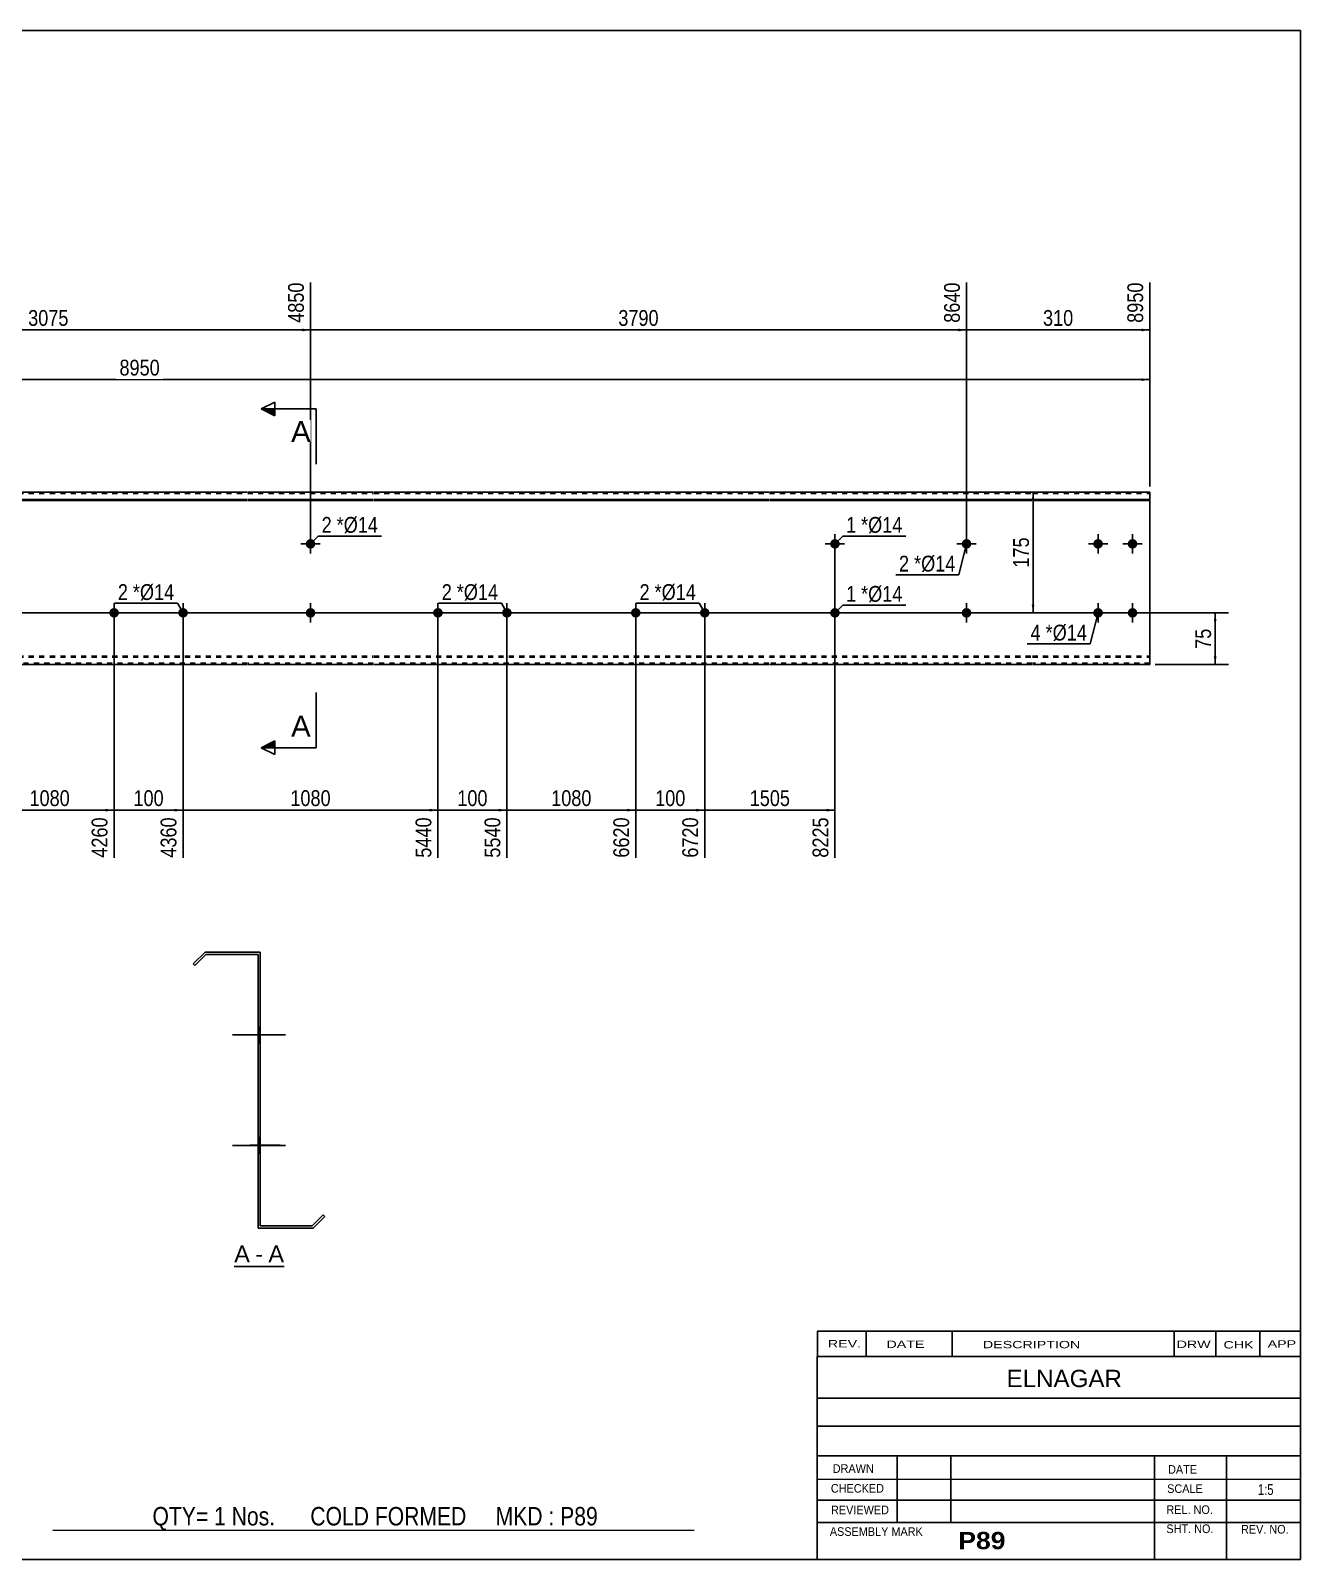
# Model space of a CAD drawing. Header units: millimetres. Extents: x -9 to 393, y -178 to 99.
# Drawn here: x 163.3 to 393.5, y -177.8 to 99.2 of the extents above; entities that cross this region are included whole.
import ezdxf

# ---------------------------------------------------------------- set-up
doc = ezdxf.new("R2010")
doc.units = ezdxf.units.MM
doc.linetypes.add('DXK_LINE_DOT1', pattern=[1.8814, 0.9407, -0.9407])
doc.styles.add('Arial', font='ARIAL.TTF', dxfattribs={"height": 0.2})
doc.styles.add('Arial Bold', font='ARIALBD.TTF', dxfattribs={"height": 0.2})
doc.styles.add('Arial Narrow', font='ARIALN.TTF', dxfattribs={"height": 0.2})

# ---------------------------------------------------------------- blocks, each defined once
blk = doc.blocks.new('Unknown-628700137-1200')
at = {"color": 5, "linetype": 'Continuous'}
for p, q in [((393.45, 99.25), (-6.55, 99.25)), ((393.45, -177.75), (393.45, 99.25)), ((-6.55, -177.75), (393.45, -177.75))]:
    blk.add_line(p, q, dxfattribs=at)
blk = doc.blocks.new('Unknown-628700137-12 - 1566')
at = {"color": 7, "linetype": 'Continuous'}
blk.add_line((200.21, -124.68), (209.24, -124.68), dxfattribs=at)
at = {"color": 0, "linetype": 'Continuous'}
blk.add_wipeout([(203.05, -123.93), (203.05, -120.73), (200.21, -120.73), (200.21, -123.93)], dxfattribs=at)
blk.add_wipeout([(205.44, -123.93), (205.44, -120.73), (204.01, -120.73), (204.01, -123.93)], dxfattribs=at)
at = {"color": 96, "linetype": 'Continuous', "style": 'Arial'}
blk.add_text('A', height=3.06, dxfattribs=at).set_placement((200.21, -123.93))
at = {"color": 0, "linetype": 'Continuous'}
blk.add_wipeout([(209.24, -123.93), (209.24, -120.73), (206.4, -120.73), (206.4, -123.93)], dxfattribs=at)
at = {"color": 96, "linetype": 'Continuous', "style": 'Arial'}
for s, p in [('A', (206.4, -123.93)), ('-', (204.01, -123.93))]:
    blk.add_text(s, height=3.06, dxfattribs=at).set_placement(p)
blk = doc.blocks.new('Bolt-628700137-1593 - 1220')
at = {"linetype": 'Continuous'}
for points in [[(237.14, -5.37, -1), (237.14, -7.12, -1)], [(249.64, -5.37, -1), (249.64, -7.12, -1)]]:
    blk.add_hatch(color=3, dxfattribs=at).paths.add_polyline_path(points)
at = {"color": 3, "linetype": 'Continuous'}
for p, q in [((237.14, -8), (237.14, -4.5)), ((249.64, -8), (249.64, -4.5)), ((235.39, -6.25), (238.89, -6.25)), ((247.89, -6.25), (251.39, -6.25))]:
    blk.add_line(p, q, dxfattribs=at)
blk = doc.blocks.new('Bolt-628700137-1363 - 1220')
at = {"linetype": 'Continuous'}
for points in [[(178.44, -5.37, -1), (178.44, -7.12, -1)], [(190.94, -5.37, -1), (190.94, -7.12, -1)]]:
    blk.add_hatch(color=3, dxfattribs=at).paths.add_polyline_path(points)
at = {"color": 3, "linetype": 'Continuous'}
for p, q in [((178.44, -8), (178.44, -4.5)), ((190.94, -8), (190.94, -4.5)), ((176.69, -6.25), (180.19, -6.25)), ((189.19, -6.25), (192.69, -6.25))]:
    blk.add_line(p, q, dxfattribs=at)
blk = doc.blocks.new('Bolt-628700137-1327 - 1220')
at = {"linetype": 'Continuous'}
for points in [[(214.92, 6.25, -1), (213.17, 6.25, -1)], [(214.92, -6.25, -1), (213.17, -6.25, -1)]]:
    blk.add_hatch(color=3, dxfattribs=at).paths.add_polyline_path(points)
at = {"color": 3, "linetype": 'Continuous'}
for p, q in [((215.79, 6.25), (212.29, 6.25)), ((214.04, 8), (214.04, 4.5)), ((214.04, -4.5), (214.04, -8)), ((215.79, -6.25), (212.29, -6.25))]:
    blk.add_line(p, q, dxfattribs=at)
blk = doc.blocks.new('Part-628700137-1353 - 1220')
at = {"color": 2, "linetype": 'Continuous'}
for p, q in [((166.72, 15.62), (130.97, 15.62)), ((130.97, 14.3), (166.72, 14.3)), ((130.97, 14.12), (166.72, 14.12)), ((202.57, 15.62), (166.82, 15.62)), ((166.82, 14.3), (202.57, 14.3)), ((166.82, 14.12), (202.57, 14.12)), ((225.42, 15.62), (202.67, 15.62)), ((202.67, 14.3), (225.42, 14.3)), ((202.67, 14.12), (225.42, 14.12)), ((261.27, 15.62), (225.52, 15.62)), ((225.52, 14.3), (261.27, 14.3)), ((225.52, 14.12), (261.27, 14.12)), ((297.12, 15.62), (261.37, 15.62)), ((261.37, 14.3), (297.12, 14.3)), ((261.37, 14.12), (297.12, 14.12)), ((320.96, 15.62), (297.22, 15.62)), ((297.22, 14.3), (320.96, 14.3)), ((297.22, 14.12), (320.96, 14.12)), ((344.8, 15.62), (321.06, 15.62)), ((321.06, 14.3), (344.8, 14.3)), ((321.06, 14.12), (344.8, 14.12)), ((366.15, 15.62), (344.9, 15.62)), ((344.9, 14.3), (366.15, 14.3)), ((344.9, 14.12), (366.15, 14.12)), ((366.15, -15.62), (366.15, 15.62)), ((166.72, -15.62), (130.97, -15.62)), ((202.57, -15.62), (166.82, -15.62)), ((225.42, -15.62), (202.67, -15.62)), ((261.27, -15.62), (225.52, -15.62)), ((297.12, -15.62), (261.37, -15.62)), ((320.96, -15.62), (297.22, -15.62)), ((344.8, -15.62), (321.06, -15.62)), ((366.15, -15.62), (344.9, -15.62))]:
    blk.add_line(p, q, dxfattribs=at)
at = {"color": 7, "linetype": 'DXK_LINE_DOT1'}
for p, q in [((130.97, 15.37), (166.72, 15.37)), ((166.82, 15.37), (202.57, 15.37)), ((202.67, 15.37), (225.42, 15.37)), ((225.52, 15.37), (261.27, 15.37)), ((261.37, 15.37), (297.12, 15.37)), ((297.22, 15.37), (320.96, 15.37)), ((321.06, 15.37), (344.8, 15.37)), ((344.9, 15.37), (366.15, 15.37)), ((130.97, -14.12), (166.72, -14.12)), ((130.97, -14.3), (166.72, -14.3)), ((166.72, -15.38), (130.97, -15.38)), ((166.82, -14.12), (202.57, -14.12)), ((166.82, -14.3), (202.57, -14.3)), ((202.57, -15.38), (166.82, -15.38)), ((202.67, -14.12), (225.42, -14.12)), ((202.67, -14.3), (225.42, -14.3)), ((225.42, -15.38), (202.67, -15.38)), ((225.52, -14.12), (261.27, -14.12)), ((225.52, -14.3), (261.27, -14.3)), ((261.27, -15.38), (225.52, -15.38)), ((261.37, -14.12), (297.12, -14.12)), ((261.37, -14.3), (297.12, -14.3)), ((297.12, -15.38), (261.37, -15.38)), ((297.22, -14.12), (320.96, -14.12)), ((297.22, -14.3), (320.96, -14.3)), ((320.96, -15.38), (297.22, -15.38)), ((321.06, -14.12), (344.8, -14.12)), ((321.06, -14.3), (344.8, -14.3)), ((344.8, -15.38), (321.06, -15.38)), ((344.9, -14.12), (366.15, -14.12)), ((344.9, -14.3), (366.15, -14.3)), ((366.15, -15.38), (344.9, -15.38))]:
    blk.add_line(p, q, dxfattribs=at)
blk = doc.blocks.new('Bolt-628700137-1594 - 1220')
at = {"linetype": 'Continuous'}
for points in [[(272.99, -5.37, -1), (272.99, -7.12, -1)], [(285.49, -5.37, -1), (285.49, -7.12, -1)]]:
    blk.add_hatch(color=3, dxfattribs=at).paths.add_polyline_path(points)
at = {"color": 3, "linetype": 'Continuous'}
for p, q in [((272.99, -8), (272.99, -4.5)), ((285.49, -8), (285.49, -4.5)), ((271.24, -6.25), (274.74, -6.25)), ((283.74, -6.25), (287.24, -6.25))]:
    blk.add_line(p, q, dxfattribs=at)
blk = doc.blocks.new('Bolt-628700137-1595 - 1220')
at = {"linetype": 'Continuous'}
for points in [[(355.9, 6.25, -1), (357.65, 6.25, -1)], [(362.15, 6.25, -1), (363.9, 6.25, -1)], [(355.9, -6.25, -1), (357.65, -6.25, -1)], [(362.15, -6.25, -1), (363.9, -6.25, -1)]]:
    blk.add_hatch(color=3, dxfattribs=at).paths.add_polyline_path(points)
at = {"color": 3, "linetype": 'Continuous'}
for p, q in [((355.03, 6.25), (358.53, 6.25)), ((356.78, 4.5), (356.78, 8)), ((361.28, 6.25), (364.78, 6.25)), ((363.03, 4.5), (363.03, 8)), ((356.78, -8), (356.78, -4.5)), ((363.03, -8), (363.03, -4.5)), ((355.03, -6.25), (358.53, -6.25)), ((361.28, -6.25), (364.78, -6.25))]:
    blk.add_line(p, q, dxfattribs=at)
blk = doc.blocks.new('Bolt-628700137-1596 - 1220')
at = {"linetype": 'Continuous'}
blk.add_hatch(color=3, dxfattribs=at).paths.add_polyline_path([(308.22, 6.25, -1), (309.97, 6.25, -1)])
at = {"color": 3, "linetype": 'Continuous'}
for p, q in [((307.34, 6.25), (310.84, 6.25)), ((309.09, 4.5), (309.09, 8))]:
    blk.add_line(p, q, dxfattribs=at)
blk = doc.blocks.new('Bolt-628700137-1597 - 1220')
at = {"linetype": 'Continuous'}
blk.add_hatch(color=3, dxfattribs=at).paths.add_polyline_path([(309.97, -6.25, -1), (308.22, -6.25, -1)])
at = {"color": 3, "linetype": 'Continuous'}
for p, q in [((309.09, -4.5), (309.09, -8)), ((310.84, -6.25), (307.34, -6.25))]:
    blk.add_line(p, q, dxfattribs=at)
blk = doc.blocks.new('Bolt-628700137-1598 - 1220')
at = {"linetype": 'Continuous'}
for points in [[(332.06, 6.25, -1), (333.81, 6.25, -1)], [(332.06, -6.25, -1), (333.81, -6.25, -1)]]:
    blk.add_hatch(color=3, dxfattribs=at).paths.add_polyline_path(points)
at = {"color": 3, "linetype": 'Continuous'}
for p, q in [((331.18, 6.25), (334.68, 6.25)), ((332.93, 4.5), (332.93, 8)), ((332.93, -8), (332.93, -4.5)), ((331.18, -6.25), (334.68, -6.25))]:
    blk.add_line(p, q, dxfattribs=at)
blk = doc.blocks.new('Bolt-628700137-1570 - 1566')
at = {"linetype": 'Continuous'}
blk.add_hatch(color=3, dxfattribs=at).paths.add_polyline_path([(204.53, -101.33), (204.53, -104.13), (204.93, -104.13), (204.93, -101.33)])
at = {"color": 3, "linetype": 'Continuous'}
for p, q in [((204.53, -101.33), (204.93, -101.33)), ((202.93, -102.73), (209.53, -102.73)), ((204.53, -104.13), (204.93, -104.13))]:
    blk.add_line(p, q, dxfattribs=at)
blk = doc.blocks.new('Bolt-628700137-1571 - 1566')
at = {"linetype": 'Continuous'}
blk.add_hatch(color=3, dxfattribs=at).paths.add_polyline_path([(204.53, -101.33), (204.53, -104.13), (204.93, -104.13), (204.93, -101.33)])
at = {"color": 3, "linetype": 'Continuous'}
for p, q in [((204.53, -101.33), (204.93, -101.33)), ((202.93, -102.73), (209.53, -102.73)), ((204.53, -104.13), (204.93, -104.13))]:
    blk.add_line(p, q, dxfattribs=at)
blk = doc.blocks.new('Bolt-628700137-1572 - 1566')
at = {"linetype": 'Continuous'}
blk.add_hatch(color=3, dxfattribs=at).paths.add_polyline_path([(204.53, -81.33), (204.53, -84.13), (204.93, -84.13), (204.93, -81.33)])
at = {"color": 3, "linetype": 'Continuous'}
for p, q in [((206.83, -82.73), (200.23, -82.73)), ((204.93, -81.33), (204.53, -81.33)), ((204.93, -84.13), (204.53, -84.13))]:
    blk.add_line(p, q, dxfattribs=at)
blk = doc.blocks.new('Bolt-628700137-1573 - 1566')
at = {"linetype": 'Continuous'}
blk.add_hatch(color=3, dxfattribs=at).paths.add_polyline_path([(204.53, -81.33), (204.53, -84.13), (204.93, -84.13), (204.93, -81.33)])
at = {"color": 3, "linetype": 'Continuous'}
for p, q in [((206.83, -82.73), (200.23, -82.73)), ((204.93, -81.33), (204.53, -81.33)), ((204.93, -84.13), (204.53, -84.13))]:
    blk.add_line(p, q, dxfattribs=at)
blk = doc.blocks.new('Bolt-628700137-2029 - 1566')
at = {"linetype": 'Continuous'}
blk.add_hatch(color=3, dxfattribs=at).paths.add_polyline_path([(204.93, -104.12), (204.93, -101.32), (204.53, -101.32), (204.53, -104.12)])
blk.add_hatch(color=3, dxfattribs=at).paths.add_polyline_path([(204.93, -104.12), (204.93, -101.32), (204.53, -101.32), (204.53, -104.12)])
at = {"color": 3, "linetype": 'Continuous'}
for p, q in [((204.53, -101.32), (204.93, -101.32)), ((204.53, -101.32), (204.93, -101.32)), ((203.03, -102.72), (208.53, -102.72)), ((203.03, -102.72), (208.53, -102.72)), ((204.53, -104.12), (204.93, -104.12)), ((204.53, -104.12), (204.93, -104.12))]:
    blk.add_line(p, q, dxfattribs=at)
blk = doc.blocks.new('Bolt-628700137-1574 - 1566')
at = {"linetype": 'Continuous'}
blk.add_hatch(color=3, dxfattribs=at).paths.add_polyline_path([(204.53, -81.33), (204.53, -84.13), (204.93, -84.13), (204.93, -81.33)])
blk.add_hatch(color=3, dxfattribs=at).paths.add_polyline_path([(204.53, -81.33), (204.53, -84.13), (204.93, -84.13), (204.93, -81.33)])
at = {"color": 3, "linetype": 'Continuous'}
for p, q in [((202.93, -82.73), (209.53, -82.73)), ((202.93, -82.73), (209.53, -82.73)), ((204.53, -81.33), (204.93, -81.33)), ((204.53, -81.33), (204.93, -81.33)), ((204.53, -84.13), (204.93, -84.13)), ((204.53, -84.13), (204.93, -84.13))]:
    blk.add_line(p, q, dxfattribs=at)
blk = doc.blocks.new('Bolt-628700137-1575 - 1566')
at = {"linetype": 'Continuous'}
for points in [[(204.93, -84.13), (204.93, -81.33), (204.53, -81.33), (204.53, -84.13)], [(204.93, -104.13), (204.93, -101.33), (204.53, -101.33), (204.53, -104.13)]]:
    blk.add_hatch(color=3, dxfattribs=at).paths.add_polyline_path(points)
at = {"color": 3, "linetype": 'Continuous'}
for p, q in [((204.93, -82.73), (200.53, -82.73)), ((204.93, -81.33), (204.53, -81.33)), ((204.93, -84.13), (204.53, -84.13)), ((204.93, -101.33), (204.53, -101.33)), ((204.93, -102.73), (200.53, -102.73)), ((204.93, -104.13), (204.53, -104.13))]:
    blk.add_line(p, q, dxfattribs=at)
blk = doc.blocks.new('Bolt-628700137-1576 - 1566')
at = {"linetype": 'Continuous'}
blk.add_hatch(color=3, dxfattribs=at).paths.add_polyline_path([(204.53, -101.33), (204.53, -104.13), (204.93, -104.13), (204.93, -101.33)])
blk.add_hatch(color=3, dxfattribs=at).paths.add_polyline_path([(204.53, -101.33), (204.53, -104.13), (204.93, -104.13), (204.93, -101.33)])
at = {"color": 3, "linetype": 'Continuous'}
for p, q in [((204.53, -101.33), (204.93, -101.33)), ((204.53, -101.33), (204.93, -101.33)), ((202.93, -102.73), (209.53, -102.73)), ((202.93, -102.73), (209.53, -102.73)), ((204.53, -104.13), (204.93, -104.13)), ((204.53, -104.13), (204.93, -104.13))]:
    blk.add_line(p, q, dxfattribs=at)
blk = doc.blocks.new('Bolt-628700137-1577 - 1566')
at = {"linetype": 'Continuous'}
for points in [[(204.53, -81.33), (204.53, -84.13), (204.93, -84.13), (204.93, -81.33)], [(204.53, -81.33), (204.53, -84.13), (204.93, -84.13), (204.93, -81.33)], [(204.53, -101.33), (204.53, -104.13), (204.93, -104.13), (204.93, -101.33)], [(204.53, -101.33), (204.53, -104.13), (204.93, -104.13), (204.93, -101.33)]]:
    blk.add_hatch(color=3, dxfattribs=at).paths.add_polyline_path(points)
at = {"color": 3, "linetype": 'Continuous'}
for p, q in [((207.53, -82.73), (199.93, -82.73)), ((207.53, -82.73), (199.93, -82.73)), ((204.93, -81.33), (204.53, -81.33)), ((204.93, -81.33), (204.53, -81.33)), ((204.93, -84.13), (204.53, -84.13)), ((204.93, -84.13), (204.53, -84.13)), ((204.93, -101.33), (204.53, -101.33)), ((204.93, -101.33), (204.53, -101.33)), ((207.53, -102.73), (199.93, -102.73)), ((207.53, -102.73), (199.93, -102.73)), ((204.93, -104.13), (204.53, -104.13)), ((204.93, -104.13), (204.53, -104.13))]:
    blk.add_line(p, q, dxfattribs=at)
blk = doc.blocks.new('Bolt-628700137-2033 - 1566')
at = {"linetype": 'Continuous'}
blk.add_hatch(color=3, dxfattribs=at).paths.add_polyline_path([(204.93, -104.13), (204.93, -101.33), (204.53, -101.33), (204.53, -104.13)])
at = {"color": 3, "linetype": 'Continuous'}
for p, q in [((204.93, -101.33), (204.53, -101.33)), ((206.53, -102.73), (204.53, -102.73)), ((204.93, -104.13), (204.53, -104.13))]:
    blk.add_line(p, q, dxfattribs=at)
blk = doc.blocks.new('Part-628700137-1578 - 1566')
at = {"color": 2, "linetype": 'Continuous'}
for p, q in [((194.93, -67.73), (192.8, -69.85)), ((195.09, -68.13), (193.09, -70.13)), ((194.93, -67.73), (204.93, -67.73)), ((195.09, -68.13), (204.53, -68.13)), ((204.53, -68.13), (204.53, -117.73)), ((204.93, -117.33), (204.93, -67.73)), ((192.8, -69.85), (193.09, -70.13)), ((214.36, -117.33), (216.36, -115.32)), ((214.53, -117.73), (216.65, -115.6)), ((216.65, -115.6), (216.36, -115.32)), ((214.53, -117.73), (204.53, -117.73)), ((214.36, -117.33), (204.93, -117.33))]:
    blk.add_line(p, q, dxfattribs=at)
blk = doc.blocks.new('Bolt-628700137-1579 - 1566')
at = {"linetype": 'Continuous'}
blk.add_hatch(color=3, dxfattribs=at).paths.add_polyline_path([(204.93, -104.12), (204.93, -101.32), (204.53, -101.32), (204.53, -104.12)])
blk.add_hatch(color=3, dxfattribs=at).paths.add_polyline_path([(204.93, -104.12), (204.93, -101.32), (204.53, -101.32), (204.53, -104.12)])
at = {"color": 3, "linetype": 'Continuous'}
for p, q in [((204.53, -101.32), (204.93, -101.32)), ((204.53, -101.32), (204.93, -101.32)), ((203.03, -102.72), (208.53, -102.72)), ((203.03, -102.72), (208.53, -102.72)), ((204.53, -104.12), (204.93, -104.12)), ((204.53, -104.12), (204.93, -104.12))]:
    blk.add_line(p, q, dxfattribs=at)
blk = doc.blocks.new('Bolt-628700137-1580 - 1566')
at = {"linetype": 'Continuous'}
blk.add_hatch(color=3, dxfattribs=at).paths.add_polyline_path([(204.93, -104.12), (204.93, -101.32), (204.53, -101.32), (204.53, -104.12)])
blk.add_hatch(color=3, dxfattribs=at).paths.add_polyline_path([(204.93, -104.12), (204.93, -101.32), (204.53, -101.32), (204.53, -104.12)])
at = {"color": 3, "linetype": 'Continuous'}
for p, q in [((204.53, -101.32), (204.93, -101.32)), ((204.53, -101.32), (204.93, -101.32)), ((203.03, -102.72), (208.53, -102.72)), ((203.03, -102.72), (208.53, -102.72)), ((204.53, -104.12), (204.93, -104.12)), ((204.53, -104.12), (204.93, -104.12))]:
    blk.add_line(p, q, dxfattribs=at)
blk = doc.blocks.new('Bolt-628700137-2030 - 1566')
at = {"linetype": 'Continuous'}
blk.add_hatch(color=3, dxfattribs=at).paths.add_polyline_path([(204.93, -104.12), (204.93, -101.32), (204.53, -101.32), (204.53, -104.12)])
blk.add_hatch(color=3, dxfattribs=at).paths.add_polyline_path([(204.93, -104.12), (204.93, -101.32), (204.53, -101.32), (204.53, -104.12)])
at = {"color": 3, "linetype": 'Continuous'}
for p, q in [((204.53, -101.32), (204.93, -101.32)), ((204.53, -101.32), (204.93, -101.32)), ((203.03, -102.72), (208.53, -102.72)), ((203.03, -102.72), (208.53, -102.72)), ((204.53, -104.12), (204.93, -104.12)), ((204.53, -104.12), (204.93, -104.12))]:
    blk.add_line(p, q, dxfattribs=at)
blk = doc.blocks.new('Bolt-628700137-2031 - 1566')
at = {"linetype": 'Continuous'}
for points in [[(204.53, -81.33), (204.53, -84.13), (204.93, -84.13), (204.93, -81.33)], [(204.53, -81.33), (204.53, -84.13), (204.93, -84.13), (204.93, -81.33)], [(204.53, -101.33), (204.53, -104.13), (204.93, -104.13), (204.93, -101.33)], [(204.53, -101.33), (204.53, -104.13), (204.93, -104.13), (204.93, -101.33)]]:
    blk.add_hatch(color=3, dxfattribs=at).paths.add_polyline_path(points)
at = {"color": 3, "linetype": 'Continuous'}
for p, q in [((207.53, -82.73), (199.93, -82.73)), ((207.53, -82.73), (199.93, -82.73)), ((204.93, -81.33), (204.53, -81.33)), ((204.93, -81.33), (204.53, -81.33)), ((204.93, -84.13), (204.53, -84.13)), ((204.93, -84.13), (204.53, -84.13)), ((204.93, -101.33), (204.53, -101.33)), ((204.93, -101.33), (204.53, -101.33)), ((207.53, -102.73), (199.93, -102.73)), ((207.53, -102.73), (199.93, -102.73)), ((204.93, -104.13), (204.53, -104.13)), ((204.93, -104.13), (204.53, -104.13))]:
    blk.add_line(p, q, dxfattribs=at)
blk = doc.blocks.new('Bolt-628700137-2032 - 1566')
at = {"linetype": 'Continuous'}
blk.add_hatch(color=3, dxfattribs=at).paths.add_polyline_path([(204.53, -81.33), (204.53, -84.13), (204.93, -84.13), (204.93, -81.33)])
at = {"color": 3, "linetype": 'Continuous'}
for p, q in [((206.83, -82.73), (200.23, -82.73)), ((204.93, -81.33), (204.53, -81.33)), ((204.93, -84.13), (204.53, -84.13))]:
    blk.add_line(p, q, dxfattribs=at)
blk = doc.blocks.new('Bolt-628700137-2034 - 1566')
at = {"linetype": 'Continuous'}
for points in [[(204.53, -81.33), (204.53, -84.13), (204.93, -84.13), (204.93, -81.33)], [(204.53, -101.33), (204.53, -104.13), (204.93, -104.13), (204.93, -101.33)]]:
    blk.add_hatch(color=3, dxfattribs=at).paths.add_polyline_path(points)
at = {"color": 3, "linetype": 'Continuous'}
for p, q in [((206.53, -82.73), (199.93, -82.73)), ((204.93, -81.33), (204.53, -81.33)), ((204.93, -84.13), (204.53, -84.13)), ((204.93, -101.33), (204.53, -101.33)), ((206.53, -102.73), (199.93, -102.73)), ((204.93, -104.13), (204.53, -104.13))]:
    blk.add_line(p, q, dxfattribs=at)
blk = doc.blocks.new('StraightDimension-628700137-2045 - 1220')
at = {"linetype": 'Continuous'}
blk.add_hatch(color=7, dxfattribs=at).paths.add_polyline_path([(271.49, -41.75), (272.99, -42), (271.49, -42.25)])
at = {"color": 7, "linetype": 'Continuous'}
for p, q in [((249.64, -7.25), (249.64, -50.61)), ((272.99, -7.25), (272.99, -50.61)), ((249.64, -42), (272.99, -42))]:
    blk.add_line(p, q, dxfattribs=at)
at = {"color": 0}
blk.add_wipeout([(265.58, -41.85), (265.58, -37.65), (257.06, -37.65), (257.06, -41.85)], dxfattribs=at)
at = {"color": 0, "linetype": 'Continuous'}
blk.add_wipeout([(272.39, -42.7), (268.19, -42.7), (268.19, -51.21), (272.39, -51.21)], dxfattribs=at)
at = {"color": 3, "style": 'Arial Narrow'}
blk.add_text('1080', height=2.863, dxfattribs=at).set_placement((257.66, -41.25))
at = {"color": 3, "linetype": 'Continuous', "style": 'Arial Narrow'}
blk.add_text('6620', height=2.863, rotation=90.0002, dxfattribs=at).set_placement((271.79, -50.61))
blk = doc.blocks.new('StraightDimension-628700137-2046 - 1220')
at = {"linetype": 'Continuous'}
blk.add_hatch(color=7, dxfattribs=at).paths.add_polyline_path([(248.14, -41.75), (249.64, -42), (248.14, -42.25)])
at = {"color": 7, "linetype": 'Continuous'}
for p, q in [((237.14, -7.25), (237.14, -50.61)), ((249.64, -7.25), (249.64, -50.61)), ((237.14, -42), (249.64, -42))]:
    blk.add_line(p, q, dxfattribs=at)
at = {"color": 0}
blk.add_wipeout([(246.74, -41.85), (246.74, -37.65), (240.05, -37.65), (240.05, -41.85)], dxfattribs=at)
at = {"color": 3, "style": 'Arial Narrow'}
blk.add_text('100', height=2.863, dxfattribs=at).set_placement((240.65, -41.25))
at = {"color": 0, "linetype": 'Continuous'}
blk.add_wipeout([(249.04, -42.7), (244.84, -42.7), (244.84, -51.21), (249.04, -51.21)], dxfattribs=at)
at = {"color": 3, "linetype": 'Continuous', "style": 'Arial Narrow'}
blk.add_text('5540', height=2.863, rotation=90.0002, dxfattribs=at).set_placement((248.44, -50.61))
blk = doc.blocks.new('StraightDimension-628700137-1786 - 1220')
at = {"linetype": 'Continuous'}
blk.add_hatch(color=7, dxfattribs=at).paths.add_polyline_path([(364.65, 45.25), (366.15, 45), (364.65, 44.75)])
at = {"color": 7, "linetype": 'Continuous'}
for p, q in [((332.93, 7.25), (332.93, 53.61)), ((366.15, 16.62), (366.15, 53.61)), ((332.93, 45), (366.15, 45))]:
    blk.add_line(p, q, dxfattribs=at)
at = {"color": 0, "linetype": 'Continuous'}
blk.add_wipeout([(365.55, 54.21), (361.35, 54.21), (361.35, 45.7), (365.55, 45.7)], dxfattribs=at)
at = {"color": 0}
blk.add_wipeout([(352.88, 45.15), (352.88, 49.35), (346.2, 49.35), (346.2, 45.15)], dxfattribs=at)
at = {"color": 3, "linetype": 'Continuous', "style": 'Arial Narrow'}
blk.add_text('8950', height=2.863, rotation=90.0002, dxfattribs=at).set_placement((364.95, 46.3))
at = {"color": 3, "style": 'Arial Narrow'}
blk.add_text('310', height=2.863, dxfattribs=at).set_placement((346.8, 45.75))
blk = doc.blocks.new('StraightDimension-628700137-2044 - 1220')
at = {"linetype": 'Continuous'}
blk.add_hatch(color=7, dxfattribs=at).paths.add_polyline_path([(283.99, -41.75), (285.49, -42), (283.99, -42.25)])
at = {"color": 7, "linetype": 'Continuous'}
for p, q in [((272.99, -7.25), (272.99, -50.61)), ((285.49, -7.25), (285.49, -50.61)), ((272.99, -42), (285.49, -42))]:
    blk.add_line(p, q, dxfattribs=at)
at = {"color": 0}
blk.add_wipeout([(282.59, -41.85), (282.59, -37.65), (275.9, -37.65), (275.9, -41.85)], dxfattribs=at)
at = {"color": 3, "style": 'Arial Narrow'}
blk.add_text('100', height=2.863, dxfattribs=at).set_placement((276.5, -41.25))
at = {"color": 0, "linetype": 'Continuous'}
blk.add_wipeout([(284.89, -42.7), (280.69, -42.7), (280.69, -51.21), (284.89, -51.21)], dxfattribs=at)
at = {"color": 3, "linetype": 'Continuous', "style": 'Arial Narrow'}
blk.add_text('6720', height=2.863, rotation=90.0002, dxfattribs=at).set_placement((284.29, -50.61))
blk = doc.blocks.new('StraightDimension-628700137-1787 - 1220')
at = {"linetype": 'Continuous'}
blk.add_hatch(color=7, dxfattribs=at).paths.add_polyline_path([(331.43, 45.25), (332.93, 45), (331.43, 44.75)])
at = {"color": 7, "linetype": 'Continuous'}
for p, q in [((214.04, 7.25), (214.04, 53.61)), ((332.93, 7.25), (332.93, 53.61)), ((214.04, 45), (332.93, 45))]:
    blk.add_line(p, q, dxfattribs=at)
at = {"color": 0, "linetype": 'Continuous'}
blk.add_wipeout([(332.33, 54.21), (328.13, 54.21), (328.13, 45.7), (332.33, 45.7)], dxfattribs=at)
at = {"color": 0}
blk.add_wipeout([(277.75, 45.15), (277.75, 49.35), (269.23, 49.35), (269.23, 45.15)], dxfattribs=at)
at = {"color": 3, "linetype": 'Continuous', "style": 'Arial Narrow'}
blk.add_text('8640', height=2.863, rotation=90.0002, dxfattribs=at).set_placement((331.73, 46.3))
at = {"color": 3, "style": 'Arial Narrow'}
blk.add_text('3790', height=2.863, dxfattribs=at).set_placement((269.83, 45.75))
blk = doc.blocks.new('StraightDimension-628700137-2043 - 1220')
at = {"linetype": 'Continuous'}
blk.add_hatch(color=7, dxfattribs=at).paths.add_polyline_path([(307.59, -41.75), (309.09, -42), (307.59, -42.25)])
at = {"color": 7, "linetype": 'Continuous'}
for p, q in [((309.09, 5.25), (309.09, -50.61)), ((285.49, -7.25), (285.49, -50.61)), ((285.49, -42), (309.09, -42))]:
    blk.add_line(p, q, dxfattribs=at)
at = {"color": 0}
blk.add_wipeout([(301.55, -41.85), (301.55, -37.65), (293.04, -37.65), (293.04, -41.85)], dxfattribs=at)
at = {"color": 0, "linetype": 'Continuous'}
blk.add_wipeout([(308.49, -42.7), (304.29, -42.7), (304.29, -51.21), (308.49, -51.21)], dxfattribs=at)
at = {"color": 3, "style": 'Arial Narrow'}
blk.add_text('1505', height=2.863, dxfattribs=at).set_placement((293.64, -41.25))
at = {"color": 3, "linetype": 'Continuous', "style": 'Arial Narrow'}
blk.add_text('8225', height=2.863, rotation=90.0002, dxfattribs=at).set_placement((307.89, -50.61))
blk = doc.blocks.new('StraightDimension-628700137-1788 - 1220')
at = {"linetype": 'Continuous'}
blk.add_hatch(color=7, dxfattribs=at).paths.add_polyline_path([(212.54, 45.25), (214.04, 45), (212.54, 44.75)])
at = {"color": 7, "linetype": 'Continuous'}
for p, q in [((119, 7.25), (119, 53.61)), ((214.04, 7.25), (214.04, 53.61)), ((119, 45), (214.04, 45))]:
    blk.add_line(p, q, dxfattribs=at)
at = {"color": 0, "linetype": 'Continuous'}
blk.add_wipeout([(213.44, 54.21), (209.24, 54.21), (209.24, 45.7), (213.44, 45.7)], dxfattribs=at)
at = {"color": 0}
blk.add_wipeout([(170.78, 45.15), (170.78, 49.35), (162.27, 49.35), (162.27, 45.15)], dxfattribs=at)
at = {"color": 3, "linetype": 'Continuous', "style": 'Arial Narrow'}
blk.add_text('4850', height=2.863, rotation=90.0002, dxfattribs=at).set_placement((212.84, 46.3))
at = {"color": 3, "style": 'Arial Narrow'}
blk.add_text('3075', height=2.863, dxfattribs=at).set_placement((162.87, 45.75))
blk = doc.blocks.new('StraightDimension-628700137-1378 - 1220')
at = {"linetype": 'Continuous'}
blk.add_hatch(color=7, dxfattribs=at).paths.add_polyline_path([(364.65, 36.25), (366.15, 36), (364.65, 35.75)])
at = {"color": 7, "linetype": 'Continuous'}
for p, q in [((366.15, 16.62), (366.15, 38.25)), ((0, 36), (366.15, 36))]:
    blk.add_line(p, q, dxfattribs=at)
at = {"color": 0}
blk.add_wipeout([(187.33, 36.15), (187.33, 40.35), (178.82, 40.35), (178.82, 36.15)], dxfattribs=at)
at = {"color": 3, "style": 'Arial Narrow'}
blk.add_text('8950', height=2.863, dxfattribs=at).set_placement((179.42, 36.75))
blk = doc.blocks.new('StraightDimension-628700137-2047 - 1220')
at = {"linetype": 'Continuous'}
blk.add_hatch(color=7, dxfattribs=at).paths.add_polyline_path([(235.64, -41.75), (237.14, -42), (235.64, -42.25)])
at = {"color": 7, "linetype": 'Continuous'}
for p, q in [((190.94, -7.25), (190.94, -50.61)), ((237.14, -7.25), (237.14, -50.61)), ((190.94, -42), (237.14, -42))]:
    blk.add_line(p, q, dxfattribs=at)
at = {"color": 0}
blk.add_wipeout([(218.3, -41.85), (218.3, -37.65), (209.79, -37.65), (209.79, -41.85)], dxfattribs=at)
at = {"color": 0, "linetype": 'Continuous'}
blk.add_wipeout([(236.54, -42.7), (232.34, -42.7), (232.34, -51.21), (236.54, -51.21)], dxfattribs=at)
at = {"color": 3, "style": 'Arial Narrow'}
blk.add_text('1080', height=2.863, dxfattribs=at).set_placement((210.39, -41.25))
at = {"color": 3, "linetype": 'Continuous', "style": 'Arial Narrow'}
blk.add_text('5440', height=2.863, rotation=90.0002, dxfattribs=at).set_placement((235.94, -50.61))
blk = doc.blocks.new('StraightDimension-628700137-1409 - 1220')
at = {"linetype": 'Continuous'}
for points in [[(344.75, 14.12), (345, 15.62), (345.25, 14.12)], [(345.25, -4.75), (345, -6.25), (344.75, -4.75)]]:
    blk.add_hatch(color=7, dxfattribs=at).paths.add_polyline_path(points)
at = {"color": 7, "linetype": 'Continuous'}
for p, q in [((333.93, 15.62), (347.4, 15.62)), ((345, -6.25), (345, 15.62)), ((66.06, -6.25), (347.4, -6.25))]:
    blk.add_line(p, q, dxfattribs=at)
at = {"color": 0}
blk.add_wipeout([(344.85, 8.03), (340.65, 8.03), (340.65, 1.35), (344.85, 1.35)], dxfattribs=at)
at = {"color": 3, "style": 'Arial Narrow'}
blk.add_text('175', height=2.863, rotation=90.0002, dxfattribs=at).set_placement((344.25, 1.95))
blk = doc.blocks.new('StraightDimension-628700137-2048 - 1220')
at = {"linetype": 'Continuous'}
blk.add_hatch(color=7, dxfattribs=at).paths.add_polyline_path([(189.44, -41.75), (190.94, -42), (189.44, -42.25)])
at = {"color": 7, "linetype": 'Continuous'}
for p, q in [((178.44, -7.25), (178.44, -50.61)), ((190.94, -7.25), (190.94, -50.61)), ((178.44, -42), (190.94, -42))]:
    blk.add_line(p, q, dxfattribs=at)
at = {"color": 0}
blk.add_wipeout([(188.04, -41.85), (188.04, -37.65), (181.35, -37.65), (181.35, -41.85)], dxfattribs=at)
at = {"color": 3, "style": 'Arial Narrow'}
blk.add_text('100', height=2.863, dxfattribs=at).set_placement((181.95, -41.25))
at = {"color": 0, "linetype": 'Continuous'}
blk.add_wipeout([(190.34, -42.7), (186.14, -42.7), (186.14, -51.21), (190.34, -51.21)], dxfattribs=at)
at = {"color": 3, "linetype": 'Continuous', "style": 'Arial Narrow'}
blk.add_text('4360', height=2.863, rotation=90.0002, dxfattribs=at).set_placement((189.74, -50.61))
blk = doc.blocks.new('StraightDimension-628700137-2049 - 1220')
at = {"linetype": 'Continuous'}
blk.add_hatch(color=7, dxfattribs=at).paths.add_polyline_path([(176.94, -41.75), (178.44, -42), (176.94, -42.25)])
at = {"color": 7, "linetype": 'Continuous'}
for p, q in [((155.09, -7.25), (155.09, -50.61)), ((178.44, -7.25), (178.44, -50.61)), ((155.09, -42), (178.44, -42))]:
    blk.add_line(p, q, dxfattribs=at)
at = {"color": 0}
blk.add_wipeout([(171.03, -41.85), (171.03, -37.65), (162.51, -37.65), (162.51, -41.85)], dxfattribs=at)
at = {"color": 0, "linetype": 'Continuous'}
blk.add_wipeout([(177.84, -42.7), (173.64, -42.7), (173.64, -51.21), (177.84, -51.21)], dxfattribs=at)
at = {"color": 3, "style": 'Arial Narrow'}
blk.add_text('1080', height=2.863, dxfattribs=at).set_placement((163.11, -41.25))
at = {"color": 3, "linetype": 'Continuous', "style": 'Arial Narrow'}
blk.add_text('4260', height=2.863, rotation=90.0002, dxfattribs=at).set_placement((177.24, -50.61))
blk = doc.blocks.new('StraightDimension-628700137-2249 - 1220')
at = {"linetype": 'Continuous'}
for points in [[(377.75, -7.75), (378, -6.25), (378.25, -7.75)], [(378.25, -14.12), (378, -15.62), (377.75, -14.12)]]:
    blk.add_hatch(color=7, dxfattribs=at).paths.add_polyline_path(points)
at = {"color": 7, "linetype": 'Continuous'}
for p, q in [((120, -6.25), (380.4, -6.25)), ((378, -15.62), (378, -6.25)), ((367.15, -15.62), (380.4, -15.62))]:
    blk.add_line(p, q, dxfattribs=at)
at = {"color": 0}
blk.add_wipeout([(377.85, -8.51), (373.65, -8.51), (373.65, -13.37), (377.85, -13.37)], dxfattribs=at)
at = {"color": 3, "style": 'Arial Narrow'}
blk.add_text('75', height=2.863, rotation=90.0002, dxfattribs=at).set_placement((377.25, -12.77))
blk = doc.blocks.new('CBS_CALLOFF-628700137-2352')
at = {"color": 7, "linetype": 'Continuous'}
blk.add_line((167.33, -172.48), (283.56, -172.5), dxfattribs=at)
at = {"color": 3, "linetype": 'Continuous', "style": 'Arial Narrow'}
blk.add_text('QTY= 1 Nos.      COLD FORMED     MKD : P89', height=3.3405, dxfattribs=at).set_placement((185.4, -171.59))
blk = doc.blocks.new('CBS_NAME_BLOG-628700137-2353')
at = {"color": 7, "linetype": 'Continuous'}
for p, q in [((305.86, -141), (393.38, -141)), ((305.86, -177.71), (305.86, -141)), ((305.86, -148.54), (393.38, -148.54)), ((305.93, -153.59), (393.45, -153.59)), ((305.86, -158.96), (393.38, -158.96)), ((320.39, -171.07), (320.39, -158.97)), ((330.07, -171.05), (330.07, -158.98)), ((366.99, -177.71), (366.99, -158.98)), ((380.04, -177.71), (380.04, -158.97)), ((305.87, -163.26), (393.45, -163.24)), ((305.86, -167.01), (393.38, -167.01)), ((305.86, -171.05), (393.38, -171.05)), ((305.86, -177.75), (393.45, -177.75))]:
    blk.add_line(p, q, dxfattribs=at)
at = {"color": 3, "linetype": 'Continuous', "style": 'Arial'}
blk.add_text('ELNAGAR', height=3.133, dxfattribs=at).set_placement((340.19, -146.53))
at = {"color": 3, "linetype": 'Continuous'}
for s, height, style, width, p in [('DRAWN', 1.566, 'Arial', 0.9, (308.69, -162.07)), ('DATE', 1.566, 'Arial', 0.9, (369.46, -162.23)), ('CHECKED', 1.566, 'Arial', 0.9, (308.35, -165.65)), ('SCALE', 1.566, 'Arial', 0.9, (369.3, -165.71)), ('1:5', 1.957, 'Arial Narrow', 0.9, (385.76, -166.07)), ('REVIEWED', 1.566, 'Arial', 0.9, (308.38, -169.56)), ('REL. NO.', 1.566, 'Arial', 0.9, (369.16, -169.52)), ('SHT. NO.', 1.566, 'Arial', 0.9, (369.16, -172.98)), ('REV. NO.', 1.566, 'Arial', 0.9, (382.68, -173.07)), ('ASSEMBLY MARK', 1.5663, 'Arial', 0.9, (308.16, -173.49)), ('P89', 3.131, 'Arial Bold', 1.1, (331.44, -175.9))]:
    blk.add_text(s, height=height, dxfattribs=dict(at, style=style, width=width)).set_placement(p)
blk = doc.blocks.new('CBS_REVISION-628700137-2354')
at = {"color": 7, "linetype": 'Continuous'}
for p, q in [((305.95, -136.37), (393.45, -136.37)), ((305.95, -136.37), (305.95, -141)), ((314.74, -136.37), (314.74, -141)), ((330.34, -136.37), (330.34, -140.94)), ((370.59, -136.37), (370.59, -141)), ((378.13, -136.37), (378.13, -141)), ((386.08, -136.37), (386.08, -141)), ((305.95, -141), (393.44, -141))]:
    blk.add_line(p, q, dxfattribs=at)
at = {"color": 7, "style": 'Arial Narrow', "width": 1.7}
for s, height, p in [('REV.', 1.326, (307.81, -139.33)), ('DATE', 1.326, (318.43, -139.44)), ('DESCRIPTION', 1.3257, (335.91, -139.49)), ('DRW', 1.326, (371.02, -139.44)), ('CHK', 1.326, (379.51, -139.53)), ('APP', 1.326, (387.51, -139.37))]:
    blk.add_text(s, height=height, dxfattribs=at).set_placement(p)
blk = doc.blocks.new('Mark-628700137-1359 - 1220')
at = {"color": 0}
blk.add_wipeout([(180.95, -3.92), (180.95, -0.92), (179.13, -0.92), (179.13, -3.92)], dxfattribs=at)
blk.add_wipeout([(180.95, -3.92), (180.95, -0.92), (179.13, -0.92), (179.13, -3.92)], dxfattribs=at)
blk.add_wipeout([(183.13, -3.92), (183.13, -0.92), (181.85, -0.92), (181.85, -3.92)], dxfattribs=at)
blk.add_wipeout([(183.13, -3.92), (183.13, -0.92), (181.85, -0.92), (181.85, -3.92)], dxfattribs=at)
at = {"color": 3, "style": 'Arial Narrow'}
blk.add_text('2', height=2.86, dxfattribs=at).set_placement((179.13, -3.92))
at = {"color": 0}
blk.add_wipeout([(189.34, -3.92), (189.34, -0.92), (183.13, -0.92), (183.13, -3.92)], dxfattribs=at)
blk.add_wipeout([(189.34, -3.92), (189.34, -0.92), (183.13, -0.92), (183.13, -3.92)], dxfattribs=at)
at = {"color": 7, "linetype": 'Continuous'}
for p in [(178.53, -4.52), (190.94, -6.25)]:
    blk.add_line(p, (189.94, -4.52), dxfattribs=at)
at = {"color": 3, "style": 'Arial Narrow'}
for s, height, p in [('*', 2.86, (181.85, -3.92)), ('Ø14', 2.863, (183.13, -3.92))]:
    blk.add_text(s, height=height, dxfattribs=at).set_placement(p)
blk = doc.blocks.new('Mark-628700137-1323 - 1220')
at = {"color": 0}
blk.add_wipeout([(217.89, 8.26), (217.89, 11.26), (216.06, 11.26), (216.06, 8.26)], dxfattribs=at)
blk.add_wipeout([(217.89, 8.26), (217.89, 11.26), (216.06, 11.26), (216.06, 8.26)], dxfattribs=at)
at = {"color": 7, "linetype": 'Continuous'}
blk.add_line((214.04, 6.25), (215.46, 7.66), dxfattribs=at)
at = {"color": 0}
blk.add_wipeout([(220.06, 8.26), (220.06, 11.26), (218.79, 11.26), (218.79, 8.26)], dxfattribs=at)
blk.add_wipeout([(220.06, 8.26), (220.06, 11.26), (218.79, 11.26), (218.79, 8.26)], dxfattribs=at)
at = {"color": 3, "style": 'Arial Narrow'}
blk.add_text('2', height=2.86, dxfattribs=at).set_placement((216.06, 8.26))
at = {"color": 0}
blk.add_wipeout([(226.28, 8.26), (226.28, 11.26), (220.06, 11.26), (220.06, 8.26)], dxfattribs=at)
blk.add_wipeout([(226.28, 8.26), (226.28, 11.26), (220.06, 11.26), (220.06, 8.26)], dxfattribs=at)
at = {"color": 7, "linetype": 'Continuous'}
blk.add_line((215.46, 7.66), (226.88, 7.66), dxfattribs=at)
at = {"color": 3, "style": 'Arial Narrow'}
for s, height, p in [('*', 2.86, (218.79, 8.26)), ('Ø14', 2.863, (220.06, 8.26))]:
    blk.add_text(s, height=height, dxfattribs=at).set_placement(p)
blk = doc.blocks.new('Mark-628700137-1615 - 1220')
at = {"color": 0}
blk.add_wipeout([(239.65, -3.92), (239.65, -0.92), (237.83, -0.92), (237.83, -3.92)], dxfattribs=at)
blk.add_wipeout([(239.65, -3.92), (239.65, -0.92), (237.83, -0.92), (237.83, -3.92)], dxfattribs=at)
blk.add_wipeout([(241.83, -3.92), (241.83, -0.92), (240.55, -0.92), (240.55, -3.92)], dxfattribs=at)
blk.add_wipeout([(241.83, -3.92), (241.83, -0.92), (240.55, -0.92), (240.55, -3.92)], dxfattribs=at)
at = {"color": 3, "style": 'Arial Narrow'}
blk.add_text('2', height=2.86, dxfattribs=at).set_placement((237.83, -3.92))
at = {"color": 0}
blk.add_wipeout([(248.04, -3.92), (248.04, -0.92), (241.83, -0.92), (241.83, -3.92)], dxfattribs=at)
blk.add_wipeout([(248.04, -3.92), (248.04, -0.92), (241.83, -0.92), (241.83, -3.92)], dxfattribs=at)
at = {"color": 7, "linetype": 'Continuous'}
for p in [(237.23, -4.52), (249.64, -6.25)]:
    blk.add_line(p, (248.64, -4.52), dxfattribs=at)
at = {"color": 3, "style": 'Arial Narrow'}
for s, height, p in [('*', 2.86, (240.55, -3.92)), ('Ø14', 2.863, (241.83, -3.92))]:
    blk.add_text(s, height=height, dxfattribs=at).set_placement(p)
blk = doc.blocks.new('SectionMark-628700137-1543 - 1220')
at = {"linetype": 'Continuous'}
for points in [[(207.58, 30.69), (207.58, 29.44), (205.08, 30.69)], [(207.58, -29.44), (207.58, -30.69), (205.08, -30.69)]]:
    blk.add_hatch(color=30, dxfattribs=at).paths.add_polyline_path(points)
at = {"color": 30, "linetype": 'Continuous'}
for p, q in [((205.08, 30.69), (207.58, 31.94)), ((215.08, 30.69), (205.08, 30.69)), ((205.08, 30.69), (207.58, 29.44)), ((207.58, 29.44), (207.58, 31.94)), ((205.08, -30.69), (207.58, -29.44)), ((207.58, -29.44), (207.58, -31.94)), ((215.08, -30.69), (205.08, -30.69)), ((207.58, -31.94), (205.08, -30.69))]:
    blk.add_line(p, q, dxfattribs=at)
at = {"color": 0, "linetype": 'Continuous'}
for points in [[(214.08, 24.69), (214.08, 28.69), (210.52, 28.69), (210.52, 24.69)], [(214.08, -28.69), (214.08, -24.69), (210.52, -24.69), (210.52, -28.69)]]:
    blk.add_wipeout(points, dxfattribs=at)
at = {"color": 30, "linetype": 'Continuous'}
for p, q in [((215.08, 30.69), (215.08, 20.69)), ((215.08, -30.69), (215.08, -20.69))]:
    blk.add_line(p, q, dxfattribs=at)
at = {"color": 96, "linetype": 'Continuous', "style": 'Arial'}
for p in [(210.52, 24.69), (210.52, -28.69)]:
    blk.add_text('A', height=3.82, dxfattribs=at).set_placement(p)
blk = doc.blocks.new('Mark-628700137-1616 - 1220')
at = {"color": 0}
blk.add_wipeout([(275.5, -3.92), (275.5, -0.92), (273.68, -0.92), (273.68, -3.92)], dxfattribs=at)
blk.add_wipeout([(275.5, -3.92), (275.5, -0.92), (273.68, -0.92), (273.68, -3.92)], dxfattribs=at)
blk.add_wipeout([(277.68, -3.92), (277.68, -0.92), (276.4, -0.92), (276.4, -3.92)], dxfattribs=at)
blk.add_wipeout([(277.68, -3.92), (277.68, -0.92), (276.4, -0.92), (276.4, -3.92)], dxfattribs=at)
at = {"color": 3, "style": 'Arial Narrow'}
blk.add_text('2', height=2.86, dxfattribs=at).set_placement((273.68, -3.92))
at = {"color": 0}
blk.add_wipeout([(283.89, -3.92), (283.89, -0.92), (277.68, -0.92), (277.68, -3.92)], dxfattribs=at)
blk.add_wipeout([(283.89, -3.92), (283.89, -0.92), (277.68, -0.92), (277.68, -3.92)], dxfattribs=at)
at = {"color": 7, "linetype": 'Continuous'}
for p in [(273.08, -4.52), (285.49, -6.25)]:
    blk.add_line(p, (284.49, -4.52), dxfattribs=at)
at = {"color": 3, "style": 'Arial Narrow'}
for s, height, p in [('*', 2.86, (276.4, -3.92)), ('Ø14', 2.863, (277.68, -3.92))]:
    blk.add_text(s, height=height, dxfattribs=at).set_placement(p)
blk = doc.blocks.new('Mark-628700137-1617 - 1220')
at = {"color": 0}
blk.add_wipeout([(346.37, -11.26), (346.37, -8.26), (344.54, -8.26), (344.54, -11.26)], dxfattribs=at)
blk.add_wipeout([(346.37, -11.26), (346.37, -8.26), (344.54, -8.26), (344.54, -11.26)], dxfattribs=at)
blk.add_wipeout([(348.55, -11.26), (348.55, -8.26), (347.27, -8.26), (347.27, -11.26)], dxfattribs=at)
blk.add_wipeout([(348.55, -11.26), (348.55, -8.26), (347.27, -8.26), (347.27, -11.26)], dxfattribs=at)
at = {"color": 3, "style": 'Arial Narrow'}
blk.add_text('4', height=2.86, dxfattribs=at).set_placement((344.54, -11.26))
at = {"color": 0}
blk.add_wipeout([(354.76, -11.26), (354.76, -8.26), (348.55, -8.26), (348.55, -11.26)], dxfattribs=at)
blk.add_wipeout([(354.76, -11.26), (354.76, -8.26), (348.55, -8.26), (348.55, -11.26)], dxfattribs=at)
at = {"color": 7, "linetype": 'Continuous'}
for p in [(356.78, -6.25), (343.94, -11.86)]:
    blk.add_line(p, (355.36, -11.86), dxfattribs=at)
at = {"color": 3, "style": 'Arial Narrow'}
for s, height, p in [('Ø14', 2.863, (348.55, -11.26)), ('*', 2.86, (347.27, -11.26))]:
    blk.add_text(s, height=height, dxfattribs=at).set_placement(p)
blk = doc.blocks.new('Mark-628700137-1618 - 1220')
at = {"color": 0}
blk.add_wipeout([(312.93, 8.26), (312.93, 11.26), (311.11, 11.26), (311.11, 8.26)], dxfattribs=at)
blk.add_wipeout([(312.93, 8.26), (312.93, 11.26), (311.11, 11.26), (311.11, 8.26)], dxfattribs=at)
at = {"color": 7, "linetype": 'Continuous'}
blk.add_line((309.09, 6.25), (310.51, 7.66), dxfattribs=at)
at = {"color": 0}
blk.add_wipeout([(315.11, 8.26), (315.11, 11.26), (313.83, 11.26), (313.83, 8.26)], dxfattribs=at)
blk.add_wipeout([(315.11, 8.26), (315.11, 11.26), (313.83, 11.26), (313.83, 8.26)], dxfattribs=at)
at = {"color": 3, "style": 'Arial Narrow'}
blk.add_text('1', height=2.86, dxfattribs=at).set_placement((311.11, 8.26))
at = {"color": 0}
blk.add_wipeout([(321.32, 8.26), (321.32, 11.26), (315.11, 11.26), (315.11, 8.26)], dxfattribs=at)
blk.add_wipeout([(321.32, 8.26), (321.32, 11.26), (315.11, 11.26), (315.11, 8.26)], dxfattribs=at)
at = {"color": 7, "linetype": 'Continuous'}
blk.add_line((310.51, 7.66), (321.92, 7.66), dxfattribs=at)
at = {"color": 3, "style": 'Arial Narrow'}
for s, height, p in [('*', 2.86, (313.83, 8.26)), ('Ø14', 2.863, (315.11, 8.26))]:
    blk.add_text(s, height=height, dxfattribs=at).set_placement(p)
blk = doc.blocks.new('Mark-628700137-1619 - 1220')
at = {"color": 0}
blk.add_wipeout([(312.93, -4.24), (312.93, -1.24), (311.11, -1.24), (311.11, -4.24)], dxfattribs=at)
blk.add_wipeout([(312.93, -4.24), (312.93, -1.24), (311.11, -1.24), (311.11, -4.24)], dxfattribs=at)
at = {"color": 7, "linetype": 'Continuous'}
blk.add_line((309.09, -6.25), (310.51, -4.84), dxfattribs=at)
at = {"color": 0}
blk.add_wipeout([(315.11, -4.24), (315.11, -1.24), (313.83, -1.24), (313.83, -4.24)], dxfattribs=at)
blk.add_wipeout([(315.11, -4.24), (315.11, -1.24), (313.83, -1.24), (313.83, -4.24)], dxfattribs=at)
at = {"color": 3, "style": 'Arial Narrow'}
blk.add_text('1', height=2.86, dxfattribs=at).set_placement((311.11, -4.24))
at = {"color": 0}
blk.add_wipeout([(321.32, -4.24), (321.32, -1.24), (315.11, -1.24), (315.11, -4.24)], dxfattribs=at)
blk.add_wipeout([(321.32, -4.24), (321.32, -1.24), (315.11, -1.24), (315.11, -4.24)], dxfattribs=at)
at = {"color": 7, "linetype": 'Continuous'}
blk.add_line((310.51, -4.84), (321.92, -4.84), dxfattribs=at)
at = {"color": 3, "style": 'Arial Narrow'}
for s, height, p in [('*', 2.86, (313.83, -4.24)), ('Ø14', 2.863, (315.11, -4.24))]:
    blk.add_text(s, height=height, dxfattribs=at).set_placement(p)
blk = doc.blocks.new('Mark-628700137-1620 - 1220')
at = {"color": 0}
blk.add_wipeout([(322.53, 1.24), (322.53, 4.24), (320.7, 4.24), (320.7, 1.24)], dxfattribs=at)
blk.add_wipeout([(322.53, 1.24), (322.53, 4.24), (320.7, 4.24), (320.7, 1.24)], dxfattribs=at)
blk.add_wipeout([(324.71, 1.24), (324.71, 4.24), (323.43, 4.24), (323.43, 1.24)], dxfattribs=at)
blk.add_wipeout([(324.71, 1.24), (324.71, 4.24), (323.43, 4.24), (323.43, 1.24)], dxfattribs=at)
at = {"color": 3, "style": 'Arial Narrow'}
blk.add_text('2', height=2.86, dxfattribs=at).set_placement((320.7, 1.24))
at = {"color": 0}
blk.add_wipeout([(330.92, 1.24), (330.92, 4.24), (324.71, 4.24), (324.71, 1.24)], dxfattribs=at)
blk.add_wipeout([(330.92, 1.24), (330.92, 4.24), (324.71, 4.24), (324.71, 1.24)], dxfattribs=at)
at = {"color": 7, "linetype": 'Continuous'}
for p in [(332.93, 6.25), (320.1, 0.64)]:
    blk.add_line(p, (331.52, 0.64), dxfattribs=at)
at = {"color": 3, "style": 'Arial Narrow'}
for s, height, p in [('*', 2.86, (323.43, 1.24)), ('Ø14', 2.863, (324.71, 1.24))]:
    blk.add_text(s, height=height, dxfattribs=at).set_placement(p)

msp = doc.modelspace()

# ---------------------------------------------------------------- block references
for name in ['Unknown-628700137-1200', 'Part-628700137-1353 - 1220', 'Bolt-628700137-1327 - 1220', 'Bolt-628700137-1596 - 1220', 'Bolt-628700137-1598 - 1220', 'Bolt-628700137-1595 - 1220', 'Bolt-628700137-1363 - 1220', 'Bolt-628700137-1593 - 1220', 'Bolt-628700137-1594 - 1220', 'Bolt-628700137-1597 - 1220', 'Part-628700137-1578 - 1566', 'Bolt-628700137-1577 - 1566', 'Bolt-628700137-2031 - 1566', 'Bolt-628700137-2034 - 1566', 'Bolt-628700137-1572 - 1566', 'Bolt-628700137-1573 - 1566', 'Bolt-628700137-2032 - 1566', 'Bolt-628700137-1575 - 1566', 'Bolt-628700137-1574 - 1566', 'Bolt-628700137-1570 - 1566', 'Bolt-628700137-1571 - 1566', 'Bolt-628700137-1576 - 1566', 'Bolt-628700137-2029 - 1566', 'Bolt-628700137-1579 - 1566', 'Bolt-628700137-1580 - 1566', 'Bolt-628700137-2030 - 1566', 'Bolt-628700137-2033 - 1566', 'CBS_REVISION-628700137-2354', 'CBS_NAME_BLOG-628700137-2353', 'CBS_CALLOFF-628700137-2352']:
    msp.add_blockref(name, (0, 0))

# ---------------------------------------------------------------- next in the draw order: block references
for name in ['StraightDimension-628700137-1786 - 1220', 'StraightDimension-628700137-2045 - 1220', 'Unknown-628700137-12 - 1566']:
    msp.add_blockref(name, (0, 0))

# ---------------------------------------------------------------- next in the draw order: block references
for name in ['StraightDimension-628700137-1787 - 1220', 'StraightDimension-628700137-2046 - 1220', 'StraightDimension-628700137-2044 - 1220']:
    msp.add_blockref(name, (0, 0))

# ---------------------------------------------------------------- next in the draw order: block references
for name in ['StraightDimension-628700137-1788 - 1220', 'StraightDimension-628700137-2043 - 1220', 'StraightDimension-628700137-2047 - 1220']:
    msp.add_blockref(name, (0, 0))

# ---------------------------------------------------------------- next in the draw order: block references
msp.add_blockref('StraightDimension-628700137-1378 - 1220', (0, 0))

# ---------------------------------------------------------------- next in the draw order: block references
msp.add_blockref('StraightDimension-628700137-1409 - 1220', (0, 0))

# ---------------------------------------------------------------- next in the draw order: block references
for name in ['Mark-628700137-1323 - 1220', 'Mark-628700137-1618 - 1220', 'StraightDimension-628700137-2048 - 1220']:
    msp.add_blockref(name, (0, 0))

# ---------------------------------------------------------------- next in the draw order: block references
for name in ['Mark-628700137-1620 - 1220', 'StraightDimension-628700137-2049 - 1220']:
    msp.add_blockref(name, (0, 0))

# ---------------------------------------------------------------- next in the draw order: block references
msp.add_blockref('StraightDimension-628700137-2249 - 1220', (0, 0))

# ---------------------------------------------------------------- next in the draw order: block references
for name in ['SectionMark-628700137-1543 - 1220', 'Mark-628700137-1359 - 1220', 'Mark-628700137-1615 - 1220', 'Mark-628700137-1616 - 1220', 'Mark-628700137-1619 - 1220', 'Mark-628700137-1617 - 1220']:
    msp.add_blockref(name, (0, 0))

doc.saveas('drawing.dxf')
